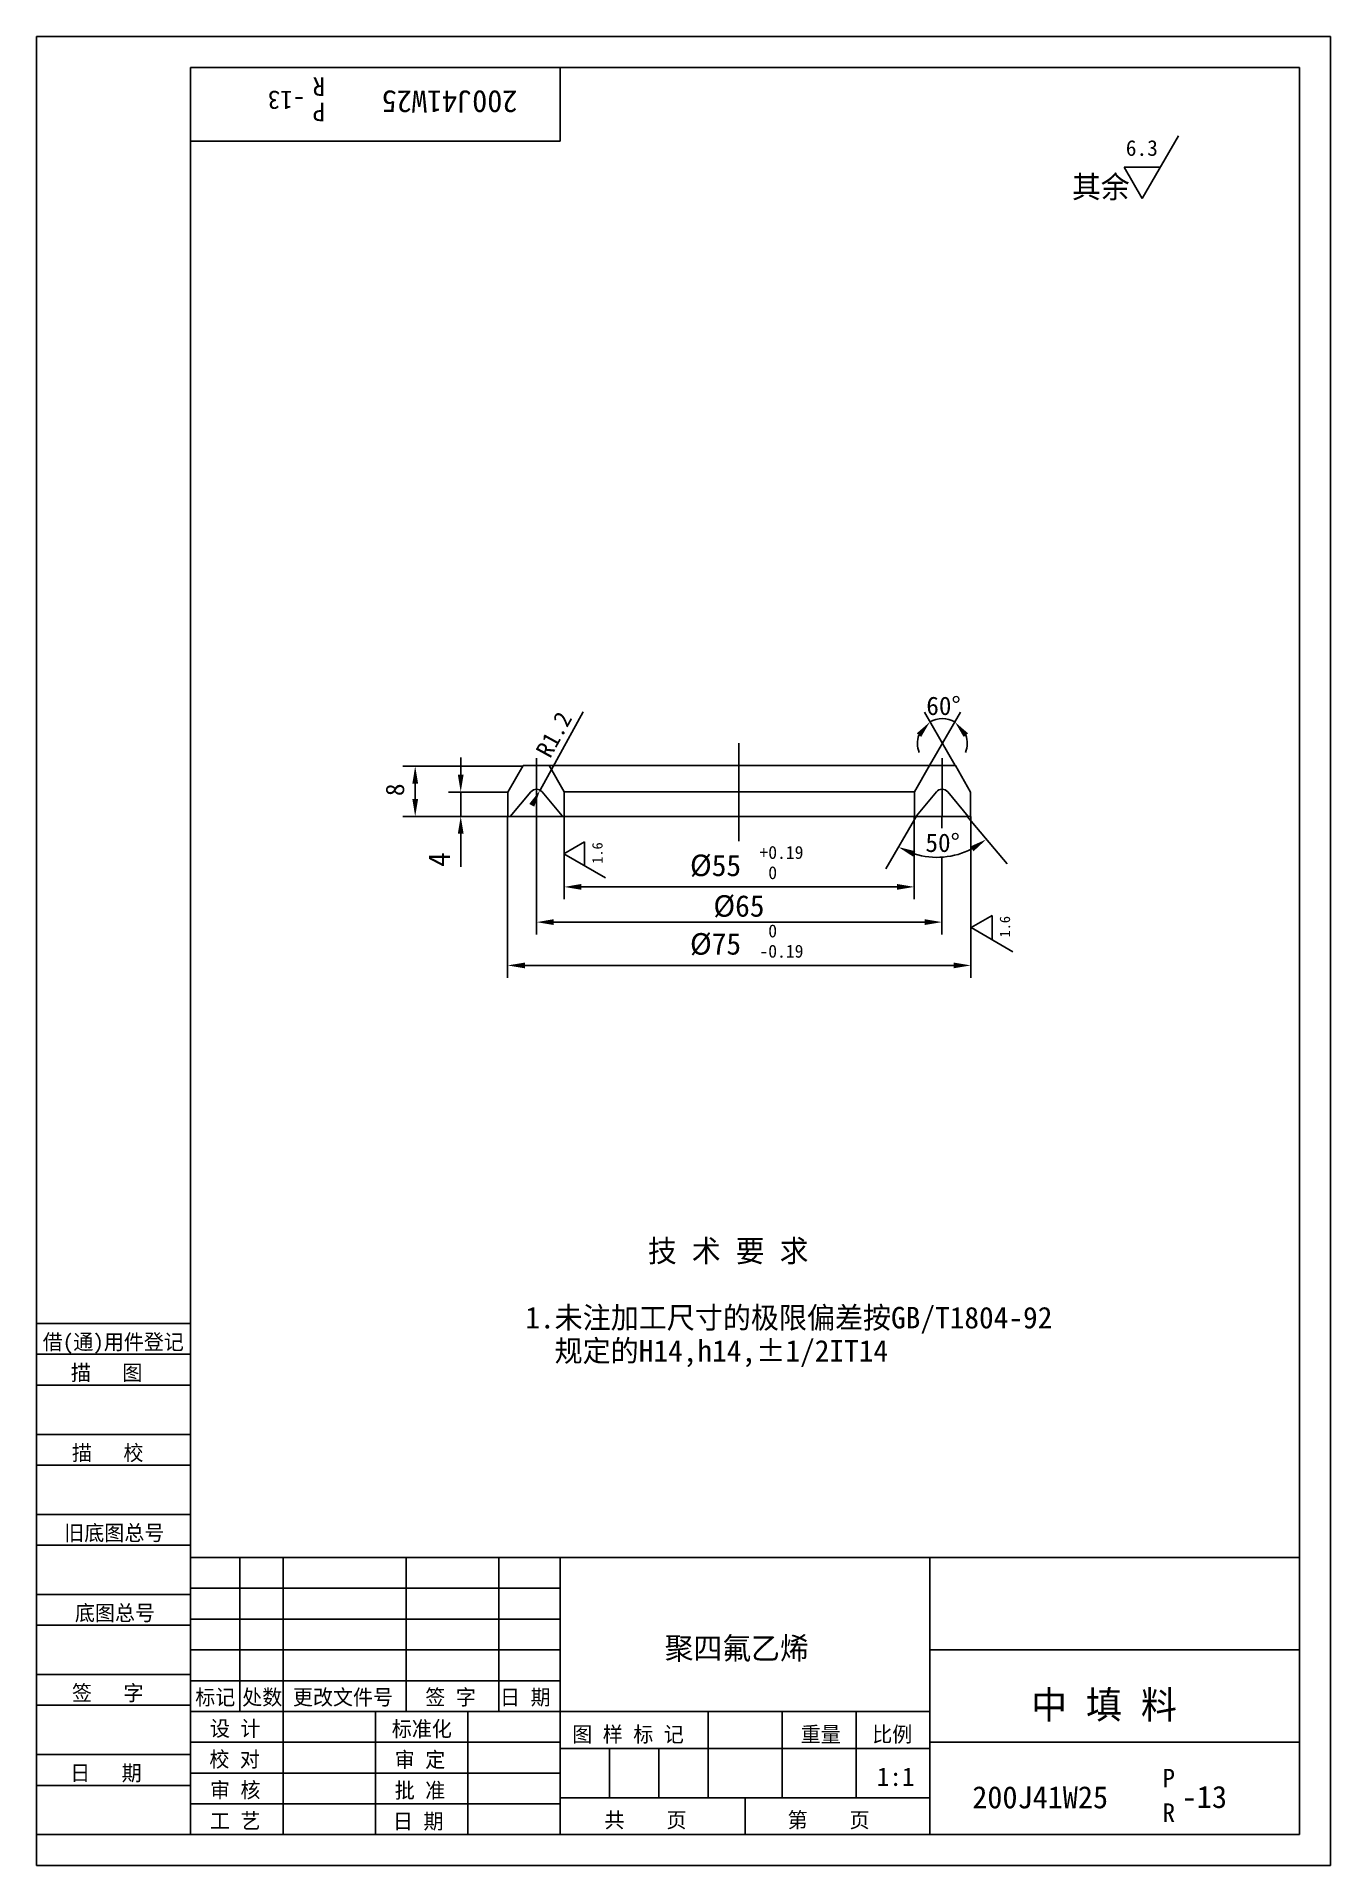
# Model space of a CAD drawing. Header units: metres. Extents: x 0 to 210, y 0 to 297.
import ezdxf

# ---------------------------------------------------------------- set-up
doc = ezdxf.new("R2010")
doc.units = ezdxf.units.M
for name, color, linetype in [('C', 6, 'Continuous'), ('D', 1, 'Continuous'), ('FL', 5, 'Continuous'), ('T', 7, 'Continuous'), ('TL', 4, 'Continuous')]:
    doc.layers.add(name, color=color, linetype=linetype)

# ---------------------------------------------------------------- blocks, each defined once
blk = doc.blocks.new('TUKUN4')
at = {"layer": 'FL'}
for p, q in [((0, 297), (0, 0)), ((210, 297), (0, 297)), ((210, 0), (210, 297)), ((0, 78), (25, 78)), ((0, 70), (25, 70)), ((0, 65), (25, 65)), ((0, 57), (25, 57)), ((0, 52), (25, 52)), ((33, 25), (33, 50)), ((40, 5), (40, 50)), ((60, 25), (60, 50)), ((75, 25), (75, 50)), ((25, 45), (85, 45)), ((0, 44), (25, 44)), ((0, 39), (25, 39)), ((25, 40), (85, 40)), ((25, 35), (85, 35)), ((0, 31), (25, 31)), ((25, 30), (85, 30)), ((0, 26), (25, 26)), ((70, 5), (70, 25)), ((0, 18), (25, 18)), ((25, 20), (85, 20)), ((25, 15), (85, 15)), ((0, 13), (25, 13)), ((25, 10), (85, 10)), ((0, 0), (210, 0))]:
    blk.add_line(p, q, dxfattribs=at)
at = {"layer": 'TL'}
for p, q in [((25, 5), (25, 292)), ((205, 292), (25, 292)), ((85, 292), (85, 280)), ((205, 5), (205, 292)), ((85, 280), (25, 280)), ((0, 88), (25, 88)), ((0, 83), (25, 83)), ((205, 50), (25, 50)), ((85, 5), (85, 50)), ((145, 5), (145, 50)), ((205, 35), (145, 35)), ((145, 25), (25, 25)), ((55, 5), (55, 25)), ((109, 11), (109, 25)), ((121, 11), (121, 25)), ((133, 11), (133, 25)), ((85, 19), (145, 19)), ((93, 11), (93, 19)), ((101, 11), (101, 19)), ((205, 20), (145, 20)), ((145, 11), (85, 11)), ((115, 5), (115, 11)), ((0, 5), (205, 5))]:
    blk.add_line(p, q, dxfattribs=at)
at = {"layer": 'T'}
for s, p in [('借(通)用件登记', (1, 83.76)), ('描   图', (5.56, 78.76)), ('描   校', (5.74, 65.76)), ('旧底图总号', (4.49, 52.76)), ('底图总号', (6.22, 39.76)), ('签   字', (5.74, 26.76)), ('标记', (25.75, 26.07)), ('处数', (33.38, 26.07)), ('更改文件号', (41.61, 26.07)), ('签 字', (63.1, 26.07)), ('日 期', (75.23, 26.07)), ('设 计', (28.14, 20.99)), ('标准化', (57.65, 20.93)), ('图 样 标 记', (86.95, 20.04)), ('重量', (124.03, 20.04)), ('比例', (135.64, 20.04)), ('校 对', (28.05, 15.99)), ('审 定', (58.13, 15.93)), ('日   期', (5.45, 13.76)), ('审 核', (28.14, 10.99)), ('批 准', (58.13, 10.93)), ('共    页', (92.18, 6.13)), ('第    页', (121.9, 6.13)), ('工 艺', (28.14, 5.99)), ('日 期', (57.84, 5.93))]:
    blk.add_text(s, height=2.5, dxfattribs=at).set_placement(p)

msp = doc.modelspace()

# ---------------------------------------------------------------- linework, layer by layer
at = {"layer": 'C'}
for p, q in [((114, 182.23), (114, 166.32)), ((81.14, 170.36), (81.14, 179.81)), ((146.97, 170.36), (146.97, 179.81))]:
    msp.add_line(p, q, dxfattribs=at)
at = {"layer": 'D'}
for p, q in [((185.32, 280.86), (179.46, 270.72)), ((179.46, 270.72), (176.54, 275.79)), ((176.54, 275.79), (182.39, 275.79)), ((84.42, 179.52), (88.71, 187.32)), ((149.1, 178.6), (144.1, 187.26)), ((144.94, 178.6), (149.94, 187.26)), ((78.9, 178.5), (59.45, 178.5)), ((68.84, 177.12), (68.84, 179.92)), ((81.72, 174.61), (84.42, 179.52)), ((61.45, 173.16), (61.45, 175.7)), ((76.5, 174.32), (66.84, 174.32)), ((68.84, 174.32), (68.84, 170.36)), ((80.37, 172.16), (81.14, 173.56)), ((66.84, 170.36), (59.45, 170.36)), ((76.45, 170.36), (66.84, 170.36)), ((76.45, 170.36), (76.45, 144.16)), ((81.14, 170.36), (81.14, 151.19)), ((85.63, 170.36), (85.63, 156.91)), ((142.85, 170.52), (137.85, 161.86)), ((142.46, 170.36), (142.46, 156.91)), ((146.95, 170.36), (146.95, 168.44)), ((151.08, 170.29), (157.51, 162.63)), ((151.65, 170.36), (151.65, 144.16)), ((68.84, 167.56), (68.84, 164.76)), ((68.84, 164.76), (68.84, 162.17)), ((85.56, 164.26), (88.94, 166.21)), ((92.32, 160.36), (85.56, 164.26)), ((88.94, 166.21), (88.94, 162.31)), ((146.95, 163.87), (146.95, 151.19)), ((88.43, 158.91), (139.66, 158.91)), ((83.94, 153.19), (144.15, 153.19)), ((151.7, 152.29), (155.08, 154.24)), ((158.46, 148.39), (151.7, 152.29)), ((155.08, 154.24), (155.08, 150.34)), ((79.25, 146.16), (148.85, 146.16))]:
    msp.add_line(p, q, dxfattribs=at)
for centre, radius, start, end in [((147.02, 182.21), 4.04, 60, 120), ((147.02, 182.21), 4.04, 160.6, 201.19), ((147.02, 182.21), 4.04, 338.81, 19.4), ((146.12, 176.19), 12.48, 252.88, 297.12)]:
    msp.add_arc(centre, radius, start, end, dxfattribs=at)
for points in [[(142.86, 183.85), (143.57, 183.26), (145, 185.71)], [(150.47, 183.26), (151.19, 183.85), (149.04, 185.71)], [(60.99, 175.7), (61.92, 175.7), (61.45, 178.5)], [(68.37, 177.12), (69.31, 177.12), (68.84, 174.32)], [(60.99, 173.16), (61.92, 173.16), (61.45, 170.36)], [(80.78, 171.93), (79.96, 172.38), (81.72, 174.61)], [(68.37, 167.56), (69.31, 167.56), (68.84, 170.36)], [(151.56, 165.47), (152.07, 164.69), (154.15, 166.63)], [(142.26, 163.83), (142.64, 164.69), (139.88, 165.38)], [(88.43, 159.38), (88.43, 158.44), (85.63, 158.91)], [(139.66, 159.38), (139.66, 158.44), (142.46, 158.91)], [(83.94, 153.66), (83.94, 152.72), (81.14, 153.19)], [(144.15, 153.66), (144.15, 152.72), (146.95, 153.19)], [(79.25, 146.62), (79.25, 145.69), (76.45, 146.16)], [(148.85, 146.62), (148.85, 145.69), (151.65, 146.16)]]:
    msp.add_solid(points, dxfattribs=at)
at = {"layer": 'TL'}
for p, q in [((76.5, 174.32), (78.97, 178.6)), ((78.97, 178.6), (83.17, 178.6)), ((83.17, 178.6), (114.05, 178.6)), ((83.17, 178.6), (85.62, 174.36)), ((144.94, 178.6), (114.05, 178.6)), ((144.94, 178.6), (142.49, 174.36)), ((149.14, 178.6), (144.94, 178.6)), ((151.61, 174.32), (149.14, 178.6)), ((76.5, 170.32), (76.5, 174.32)), ((76.89, 170.36), (80.22, 174.33)), ((85.3, 170.47), (82.06, 174.33)), ((85.62, 174.36), (114.05, 174.36)), ((85.62, 174.36), (85.62, 170.32)), ((142.49, 174.36), (114.05, 174.36)), ((142.49, 174.36), (142.49, 170.32)), ((142.8, 170.47), (146.05, 174.33)), ((151.22, 170.36), (147.88, 174.33)), ((151.61, 170.32), (151.61, 174.32)), ((77.12, 170.32), (76.5, 170.32)), ((86.5, 170.32), (77.12, 170.32)), ((85.39, 170.36), (85.3, 170.47)), ((114, 170.32), (86.5, 170.32)), ((114.11, 170.32), (141.61, 170.32)), ((141.61, 170.32), (150.98, 170.32)), ((142.71, 170.36), (142.8, 170.47)), ((150.98, 170.32), (151.61, 170.32))]:
    msp.add_line(p, q, dxfattribs=at)
for centre in [(81.14, 173.56), (146.97, 173.56)]:
    msp.add_arc(centre, 1.2, 40, 140, dxfattribs=at)

# ---------------------------------------------------------------- block references
at = {"layer": 'D'}
msp.add_blockref('TUKUN4', (0, 0), dxfattribs=at)

# ---------------------------------------------------------------- texts
for s, height, rotation, p in [('-13', 3, 180, (43.62, 288.18)), ('R', 3, 180, (46.84, 290.37)), ('200J41W25', 3.6, 180, (78.05, 288.24)), ('P', 3, 180, (46.84, 286.26)), ('R1.2', 2.8, 61.21, (83.35, 179.65)), ('8', 3, 90, (59.66, 173.66)), ('4', 3.5, 90, (67.09, 162.17)), ('1.6', 1.7, 90, (91.87, 162.68)), ('1.6', 1.7, 90, (158.01, 150.71))]:
    msp.add_text(s, height=height, rotation=rotation, dxfattribs=at).set_placement(p)
for s, height, p in [('6.3', 2.55, (176.79, 277.63)), ('其余', 3.6, (168.05, 270.79)), ('60%%d', 3, (144.41, 186.82)), ('50%%d', 3, (144.27, 164.58)), ('%%c55', 3.5, (106.05, 160.66)), ('+0.19', 2.1, (117.33, 163.46)), (' 0', 2.1, (117.33, 160.17)), ('%%c65', 3.5, (109.85, 154.07)), ('%%c75', 3.5, (106.05, 147.91)), (' 0', 2.1, (117.33, 150.71)), ('-0.19', 2.1, (117.33, 147.42)), ('技 术 要 求', 3.6, (99.22, 98)), ('1.未注加工尺寸的极限偏差按GB/T1804-92', 3.5, (79.32, 87.21)), ('  规定的H14,h14,%%P1/2IT14', 3.5, (79.32, 81.82)), ('聚四氟乙烯', 3.6, (101.93, 33.47)), ('中 填 料', 4.5, (161.41, 23.84)), ('1:1', 3, (136.37, 12.91)), ('P', 3, (182.74, 12.68)), ('200J41W25', 3.6, (151.87, 9.27)), ('-13', 3.6, (185.87, 9.32)), ('R', 3, (182.74, 7.07))]:
    msp.add_text(s, height=height, dxfattribs=at).set_placement(p)

doc.saveas('drawing.dxf')
